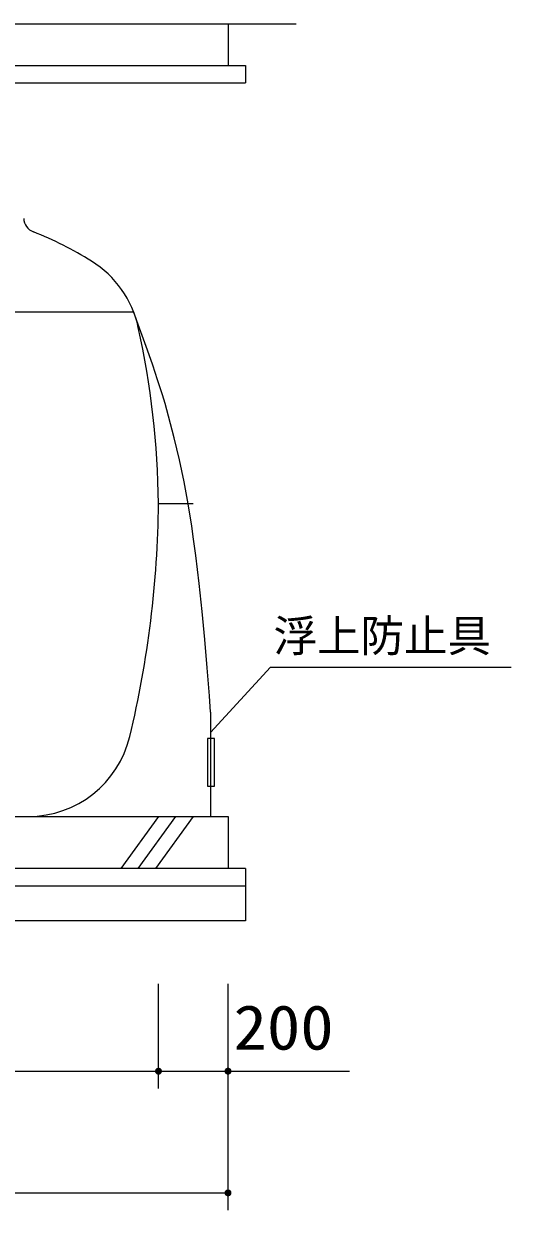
# Model space of a CAD drawing. Units: millimetres, scale not verified. Extents: x -14850 to 14850, y -10500 to 10500.
# Drawn here: x 2030 to 3433, y -5985 to -2572 of the extents above; entities that cross this region are included whole.
import ezdxf
from ezdxf.enums import TextEntityAlignment as Align

# ---------------------------------------------------------------- set-up
doc = ezdxf.new("R2010")
doc.units = ezdxf.units.MM
doc.header["$LTSCALE"] = 50
for name, color, linetype, lineweight in [('0-0_機器', 2, 'Continuous', 25), ('0-1_空気管', 3, 'Continuous', 25), ('0-3_製作', 5, 'Continuous', 25), ('0-5_文字', 5, 'Continuous', 25)]:
    doc.layers.add(name, color=color, linetype=linetype, lineweight=lineweight)
doc.styles.add('ＭＳ ゴシック', font='')
doc.styles.get('ＭＳ ゴシック').set_extended_font_data('MS Gothic')

msp = doc.modelspace()

# ---------------------------------------------------------------- linework, layer by layer
at = {"layer": '0-0_機器'}
for p, q in [((468.11, -2572.23), (2813.84, -2572.23)), ((2618, -2572.23), (2618, -2692.23)), ((1968, -2742.23), (2668, -2742.23)), ((718, -4852.23), (2618, -4852.23)), ((2418, -4852.23), (2309.75, -5002.23)), ((2359.74, -5002.23), (2468, -4852.23)), ((2518, -4852.23), (2409.75, -5002.23)), ((2618, -4852.23), (2618, -5002.23)), ((2668, -5002.23), (668, -5002.23)), ((2668, -5052.23), (668, -5052.23))]:
    msp.add_line(p, q, dxfattribs=at)
for points in [[(1968, -2692.23), (2668, -2692.23), (2668, -2742.23)], [(2668, -5002.23), (2668, -5152.23), (668, -5152.23), (668, -5002.23)]]:
    msp.add_lwpolyline(points, dxfattribs=at)
at = {"layer": '0-1_空気管'}
for p, q in [((2346.87, -3402.23), (989.13, -3402.23)), ((2418, -3952.23), (2518, -3952.23))]:
    msp.add_line(p, q, dxfattribs=at)
for centre, radius, start, end in [((2074.19, -3129.97), 44, 182.99998, 248.3298), ((1668, -4152.23), 1056, 58.15266, 68.3298), ((2066.91, -3510.04), 300, 12.39391, 58.15266), ((-81.82, -3982.23), 2500, 0.68756, 12.39391), ((-581.85, -3922.23), 3000, 346.50659, 359.42703), ((2043.62, -4552.23), 300, 270, 346.50659)]:
    msp.add_arc(centre, radius, start, end, dxfattribs=at)
at = {"layer": '0-3_製作', "color": 2}
for p, q in [((2418, -5634.75), (2418, -5333.59)), ((2618, -5984.75), (2618, -5333.59)), ((918, -5584.75), (2418, -5584.75)), ((2418, -5584.75), (2618, -5584.75)), ((2618, -5584.75), (2967.26, -5584.75)), ((718, -5934.75), (2618, -5934.75))]:
    msp.add_line(p, q, dxfattribs=at)
at = {"layer": '0-3_製作'}
for points in [[(2408, -5584.75), (2418, -5574.75), (2418, -5584.75)], [(2408.02, -5584.12), (2418, -5574.75), (2408, -5584.75)], [(2408.7, -5588.43), (2408, -5584.75), (2418, -5584.75)], [(2408.31, -5587.23), (2408, -5584.75), (2408.7, -5588.43)], [(2408.08, -5586), (2408, -5584.75), (2408.31, -5587.23)], [(2408.18, -5582.87), (2418, -5574.75), (2408.02, -5584.12)], [(2408.49, -5581.66), (2418, -5574.75), (2408.18, -5582.87)], [(2408.95, -5580.49), (2418, -5574.75), (2408.49, -5581.66)], [(2408.7, -5588.43), (2418, -5584.75), (2409.23, -5589.56)], [(2409.55, -5579.39), (2418, -5574.75), (2408.95, -5580.49)], [(2409.23, -5589.56), (2418, -5584.75), (2409.91, -5590.62)], [(2410.29, -5578.37), (2418, -5574.75), (2409.55, -5579.39)], [(2409.91, -5590.62), (2418, -5584.75), (2410.71, -5591.59)], [(2411.15, -5577.46), (2418, -5574.75), (2410.29, -5578.37)], [(2410.71, -5591.59), (2418, -5584.75), (2411.62, -5592.45)], [(2411.15, -5577.46), (2416.74, -5574.83), (2418, -5574.75)], [(2412.12, -5576.66), (2416.74, -5574.83), (2411.15, -5577.46)], [(2411.62, -5592.45), (2418, -5584.75), (2412.64, -5593.19)], [(2412.12, -5576.66), (2415.51, -5575.06), (2416.74, -5574.83)], [(2413.18, -5575.98), (2415.51, -5575.06), (2412.12, -5576.66)], [(2412.64, -5593.19), (2418, -5584.75), (2413.74, -5593.8)], [(2413.18, -5575.98), (2414.32, -5575.45), (2415.51, -5575.06)], [(2413.74, -5593.8), (2418, -5584.75), (2414.91, -5594.26)], [(2414.91, -5594.26), (2418, -5584.75), (2416.12, -5594.57)], [(2416.12, -5594.57), (2418, -5584.75), (2417.37, -5594.73)], [(2417.37, -5594.73), (2418, -5584.75), (2418, -5594.75)], [(2418, -5574.75), (2426.76, -5579.93), (2418, -5584.75)], [(2418, -5574.75), (2426.09, -5578.87), (2426.76, -5579.93)], [(2418, -5574.75), (2425.29, -5577.9), (2426.09, -5578.87)], [(2418, -5574.75), (2424.37, -5577.04), (2425.29, -5577.9)], [(2418, -5574.75), (2423.36, -5576.3), (2424.37, -5577.04)], [(2418, -5574.75), (2422.26, -5575.7), (2423.36, -5576.3)], [(2418, -5574.75), (2421.09, -5575.24), (2422.26, -5575.7)], [(2418, -5574.75), (2419.87, -5574.92), (2421.09, -5575.24)], [(2418, -5574.75), (2418.63, -5574.77), (2419.87, -5574.92)], [(2418, -5584.75), (2426.76, -5579.93), (2427.3, -5581.07)], [(2418, -5584.75), (2427.3, -5581.07), (2427.68, -5582.26)], [(2418, -5584.75), (2427.68, -5582.26), (2427.92, -5583.49)], [(2418, -5584.75), (2427.92, -5583.49), (2428, -5584.75)], [(2418, -5584.75), (2425.7, -5591.12), (2418, -5594.75)], [(2418, -5584.75), (2426.44, -5590.11), (2425.7, -5591.12)], [(2418, -5584.75), (2427.05, -5589), (2426.44, -5590.11)], [(2418, -5584.75), (2427.51, -5587.84), (2427.05, -5589)], [(2418, -5584.75), (2427.82, -5586.62), (2427.51, -5587.84)], [(2418, -5584.75), (2427.98, -5585.37), (2427.82, -5586.62)], [(2418, -5584.75), (2428, -5584.75), (2427.98, -5585.37)], [(2418, -5594.75), (2425.7, -5591.12), (2424.84, -5592.04)], [(2418, -5594.75), (2424.84, -5592.04), (2419.25, -5594.67)], [(2419.25, -5594.67), (2424.84, -5592.04), (2423.88, -5592.84)], [(2419.25, -5594.67), (2423.88, -5592.84), (2420.48, -5594.43)], [(2420.48, -5594.43), (2423.88, -5592.84), (2422.82, -5593.51)], [(2420.48, -5594.43), (2422.82, -5593.51), (2421.68, -5594.04)], [(2608, -5584.75), (2618, -5574.75), (2618, -5584.75)], [(2608.02, -5584.12), (2618, -5574.75), (2608, -5584.75)], [(2608.7, -5588.43), (2608, -5584.75), (2618, -5584.75)], [(2608.31, -5587.23), (2608, -5584.75), (2608.7, -5588.43)], [(2608.08, -5586), (2608, -5584.75), (2608.31, -5587.23)], [(2608.18, -5582.87), (2618, -5574.75), (2608.02, -5584.12)], [(2608.49, -5581.66), (2618, -5574.75), (2608.18, -5582.87)], [(2608.95, -5580.49), (2618, -5574.75), (2608.49, -5581.66)], [(2608.7, -5588.43), (2618, -5584.75), (2609.24, -5589.56)], [(2609.56, -5579.39), (2618, -5574.75), (2608.95, -5580.49)], [(2609.24, -5589.56), (2618, -5584.75), (2609.91, -5590.62)], [(2610.29, -5578.37), (2618, -5574.75), (2609.56, -5579.39)], [(2609.91, -5590.62), (2618, -5584.75), (2610.71, -5591.59)], [(2611.15, -5577.46), (2618, -5574.75), (2610.29, -5578.37)], [(2610.71, -5591.59), (2618, -5584.75), (2611.63, -5592.45)], [(2611.15, -5577.46), (2616.75, -5574.83), (2618, -5574.75)], [(2612.12, -5576.66), (2616.75, -5574.83), (2611.15, -5577.46)], [(2611.63, -5592.45), (2618, -5584.75), (2612.64, -5593.19)], [(2612.12, -5576.66), (2615.51, -5575.06), (2616.75, -5574.83)], [(2613.18, -5575.98), (2615.51, -5575.06), (2612.12, -5576.66)], [(2612.64, -5593.19), (2618, -5584.75), (2613.74, -5593.8)], [(2613.18, -5575.98), (2614.32, -5575.45), (2615.51, -5575.06)], [(2613.74, -5593.8), (2618, -5584.75), (2614.91, -5594.26)], [(2614.91, -5594.26), (2618, -5584.75), (2616.13, -5594.57)], [(2616.13, -5594.57), (2618, -5584.75), (2617.37, -5594.73)], [(2617.37, -5594.73), (2618, -5584.75), (2618, -5594.75)], [(2618, -5574.75), (2626.76, -5579.93), (2618, -5584.75)], [(2618, -5574.75), (2626.09, -5578.87), (2626.76, -5579.93)], [(2618, -5574.75), (2625.29, -5577.9), (2626.09, -5578.87)], [(2618, -5574.75), (2624.37, -5577.04), (2625.29, -5577.9)], [(2618, -5574.75), (2623.36, -5576.3), (2624.37, -5577.04)], [(2618, -5574.75), (2622.26, -5575.7), (2623.36, -5576.3)], [(2618, -5574.75), (2621.09, -5575.24), (2622.26, -5575.7)], [(2618, -5574.75), (2619.87, -5574.92), (2621.09, -5575.24)], [(2618, -5574.75), (2618.63, -5574.77), (2619.87, -5574.92)], [(2618, -5584.75), (2626.76, -5579.93), (2627.3, -5581.07)], [(2618, -5584.75), (2627.3, -5581.07), (2627.69, -5582.26)], [(2618, -5584.75), (2627.69, -5582.26), (2627.92, -5583.49)], [(2618, -5584.75), (2627.92, -5583.49), (2628, -5584.75)], [(2618, -5584.75), (2625.7, -5591.12), (2618, -5594.75)], [(2618, -5584.75), (2626.44, -5590.11), (2625.7, -5591.12)], [(2618, -5584.75), (2627.05, -5589), (2626.44, -5590.11)], [(2618, -5584.75), (2627.51, -5587.84), (2627.05, -5589)], [(2618, -5584.75), (2627.82, -5586.62), (2627.51, -5587.84)], [(2618, -5584.75), (2627.98, -5585.37), (2627.82, -5586.62)], [(2618, -5584.75), (2628, -5584.75), (2627.98, -5585.37)], [(2618, -5594.75), (2625.7, -5591.12), (2624.85, -5592.04)], [(2618, -5594.75), (2624.85, -5592.04), (2619.25, -5594.67)], [(2619.25, -5594.67), (2624.85, -5592.04), (2623.88, -5592.84)], [(2619.25, -5594.67), (2623.88, -5592.84), (2620.49, -5594.43)], [(2620.49, -5594.43), (2623.88, -5592.84), (2622.82, -5593.51)], [(2620.49, -5594.43), (2622.82, -5593.51), (2621.68, -5594.04)], [(2608, -5934.75), (2618, -5924.75), (2618, -5934.75)], [(2608.02, -5934.12), (2618, -5924.75), (2608, -5934.75)], [(2608.7, -5938.43), (2608, -5934.75), (2618, -5934.75)], [(2608.31, -5937.23), (2608, -5934.75), (2608.7, -5938.43)], [(2608.08, -5936), (2608, -5934.75), (2608.31, -5937.23)], [(2608.18, -5932.87), (2618, -5924.75), (2608.02, -5934.12)], [(2608.49, -5931.66), (2618, -5924.75), (2608.18, -5932.87)], [(2608.95, -5930.49), (2618, -5924.75), (2608.49, -5931.66)], [(2608.7, -5938.43), (2618, -5934.75), (2609.24, -5939.56)], [(2609.56, -5929.39), (2618, -5924.75), (2608.95, -5930.49)], [(2609.24, -5939.56), (2618, -5934.75), (2609.91, -5940.62)], [(2610.29, -5928.37), (2618, -5924.75), (2609.56, -5929.39)], [(2609.91, -5940.62), (2618, -5934.75), (2610.71, -5941.59)], [(2611.15, -5927.46), (2618, -5924.75), (2610.29, -5928.37)], [(2610.71, -5941.59), (2618, -5934.75), (2611.63, -5942.45)], [(2611.15, -5927.46), (2616.75, -5924.83), (2618, -5924.75)], [(2612.12, -5926.66), (2616.75, -5924.83), (2611.15, -5927.46)], [(2611.63, -5942.45), (2618, -5934.75), (2612.64, -5943.19)], [(2612.12, -5926.66), (2615.51, -5925.06), (2616.75, -5924.83)], [(2613.18, -5925.98), (2615.51, -5925.06), (2612.12, -5926.66)], [(2612.64, -5943.19), (2618, -5934.75), (2613.74, -5943.8)], [(2613.18, -5925.98), (2614.32, -5925.45), (2615.51, -5925.06)], [(2613.74, -5943.8), (2618, -5934.75), (2614.91, -5944.26)], [(2614.91, -5944.26), (2618, -5934.75), (2616.13, -5944.57)], [(2616.13, -5944.57), (2618, -5934.75), (2617.37, -5944.73)], [(2617.37, -5944.73), (2618, -5934.75), (2618, -5944.75)], [(2618, -5924.75), (2626.76, -5929.93), (2618, -5934.75)], [(2618, -5924.75), (2626.09, -5928.87), (2626.76, -5929.93)], [(2618, -5924.75), (2625.29, -5927.9), (2626.09, -5928.87)], [(2618, -5924.75), (2624.37, -5927.04), (2625.29, -5927.9)], [(2618, -5924.75), (2623.36, -5926.3), (2624.37, -5927.04)], [(2618, -5924.75), (2622.26, -5925.7), (2623.36, -5926.3)], [(2618, -5924.75), (2621.09, -5925.24), (2622.26, -5925.7)], [(2618, -5924.75), (2619.87, -5924.92), (2621.09, -5925.24)], [(2618, -5924.75), (2618.63, -5924.77), (2619.87, -5924.92)], [(2618, -5934.75), (2626.76, -5929.93), (2627.3, -5931.07)], [(2618, -5934.75), (2627.3, -5931.07), (2627.69, -5932.26)], [(2618, -5934.75), (2627.69, -5932.26), (2627.92, -5933.49)], [(2618, -5934.75), (2627.92, -5933.49), (2628, -5934.75)], [(2618, -5934.75), (2625.7, -5941.12), (2618, -5944.75)], [(2618, -5934.75), (2626.44, -5940.11), (2625.7, -5941.12)], [(2618, -5934.75), (2627.05, -5939), (2626.44, -5940.11)], [(2618, -5934.75), (2627.51, -5937.84), (2627.05, -5939)], [(2618, -5934.75), (2627.82, -5936.62), (2627.51, -5937.84)], [(2618, -5934.75), (2627.98, -5935.37), (2627.82, -5936.62)], [(2618, -5934.75), (2628, -5934.75), (2627.98, -5935.37)], [(2618, -5944.75), (2625.7, -5941.12), (2624.85, -5942.04)], [(2618, -5944.75), (2624.85, -5942.04), (2619.25, -5944.67)], [(2619.25, -5944.67), (2624.85, -5942.04), (2623.88, -5942.84)], [(2619.25, -5944.67), (2623.88, -5942.84), (2620.49, -5944.43)], [(2620.49, -5944.43), (2623.88, -5942.84), (2622.82, -5943.51)], [(2620.49, -5944.43), (2622.82, -5943.51), (2621.68, -5944.04)]]:
    msp.add_solid(points, dxfattribs=at)
at = {"layer": '0-5_文字', "color": 4}
for q in [(2568, -4611.08), (3432.96, -4422.65)]:
    msp.add_line((2739.99, -4422.65), q, dxfattribs=at)
at = {"layer": '0-5_文字', "color": 7}
msp.add_line((2568, -4552.23), (2568, -4852.23), dxfattribs=at)
msp.add_lwpolyline([(2568, -4552.23), (2564.43, -4505.27), (2558.12, -4424.32), (2551.37, -4343.42), (2543.87, -4262.59), (2535.36, -4181.85), (2525.55, -4101.25), (2519.15, -4054.56), (2513.63, -4017.4), (2503.17, -3953.45), (2491.4, -3889.72), (2478.21, -3826.3), (2463.48, -3763.25), (2447.08, -3700.65), (2436.76, -3664.58), (2429.22, -3639.6), (2415.59, -3596.71), (2401.3, -3554.03), (2386.48, -3511.51), (2371.28, -3469.1), (2355.86, -3426.77), (2346.87, -3402.23)], dxfattribs=at)
msp.add_lwpolyline([(2559.24, -4627.66), (2559.24, -4765.21), (2578.88, -4765.21), (2578.88, -4627.66)], close=True, dxfattribs=at)

# ---------------------------------------------------------------- texts
at = {"layer": '0-3_製作', "color": 4, "style": 'ＭＳ ゴシック', "width": 1.1}
msp.add_text('200', height=128.4, dxfattribs=at).set_placement((2633.77, -5561.37), align=Align.BOTTOM_LEFT)
at = {"layer": '0-5_文字', "color": 4, "style": 'ＭＳ ゴシック'}
msp.add_text('浮上防止具', height=91.79, dxfattribs=at).set_placement((2748.74, -4405.98), align=Align.BOTTOM_LEFT)

doc.saveas('drawing.dxf')
